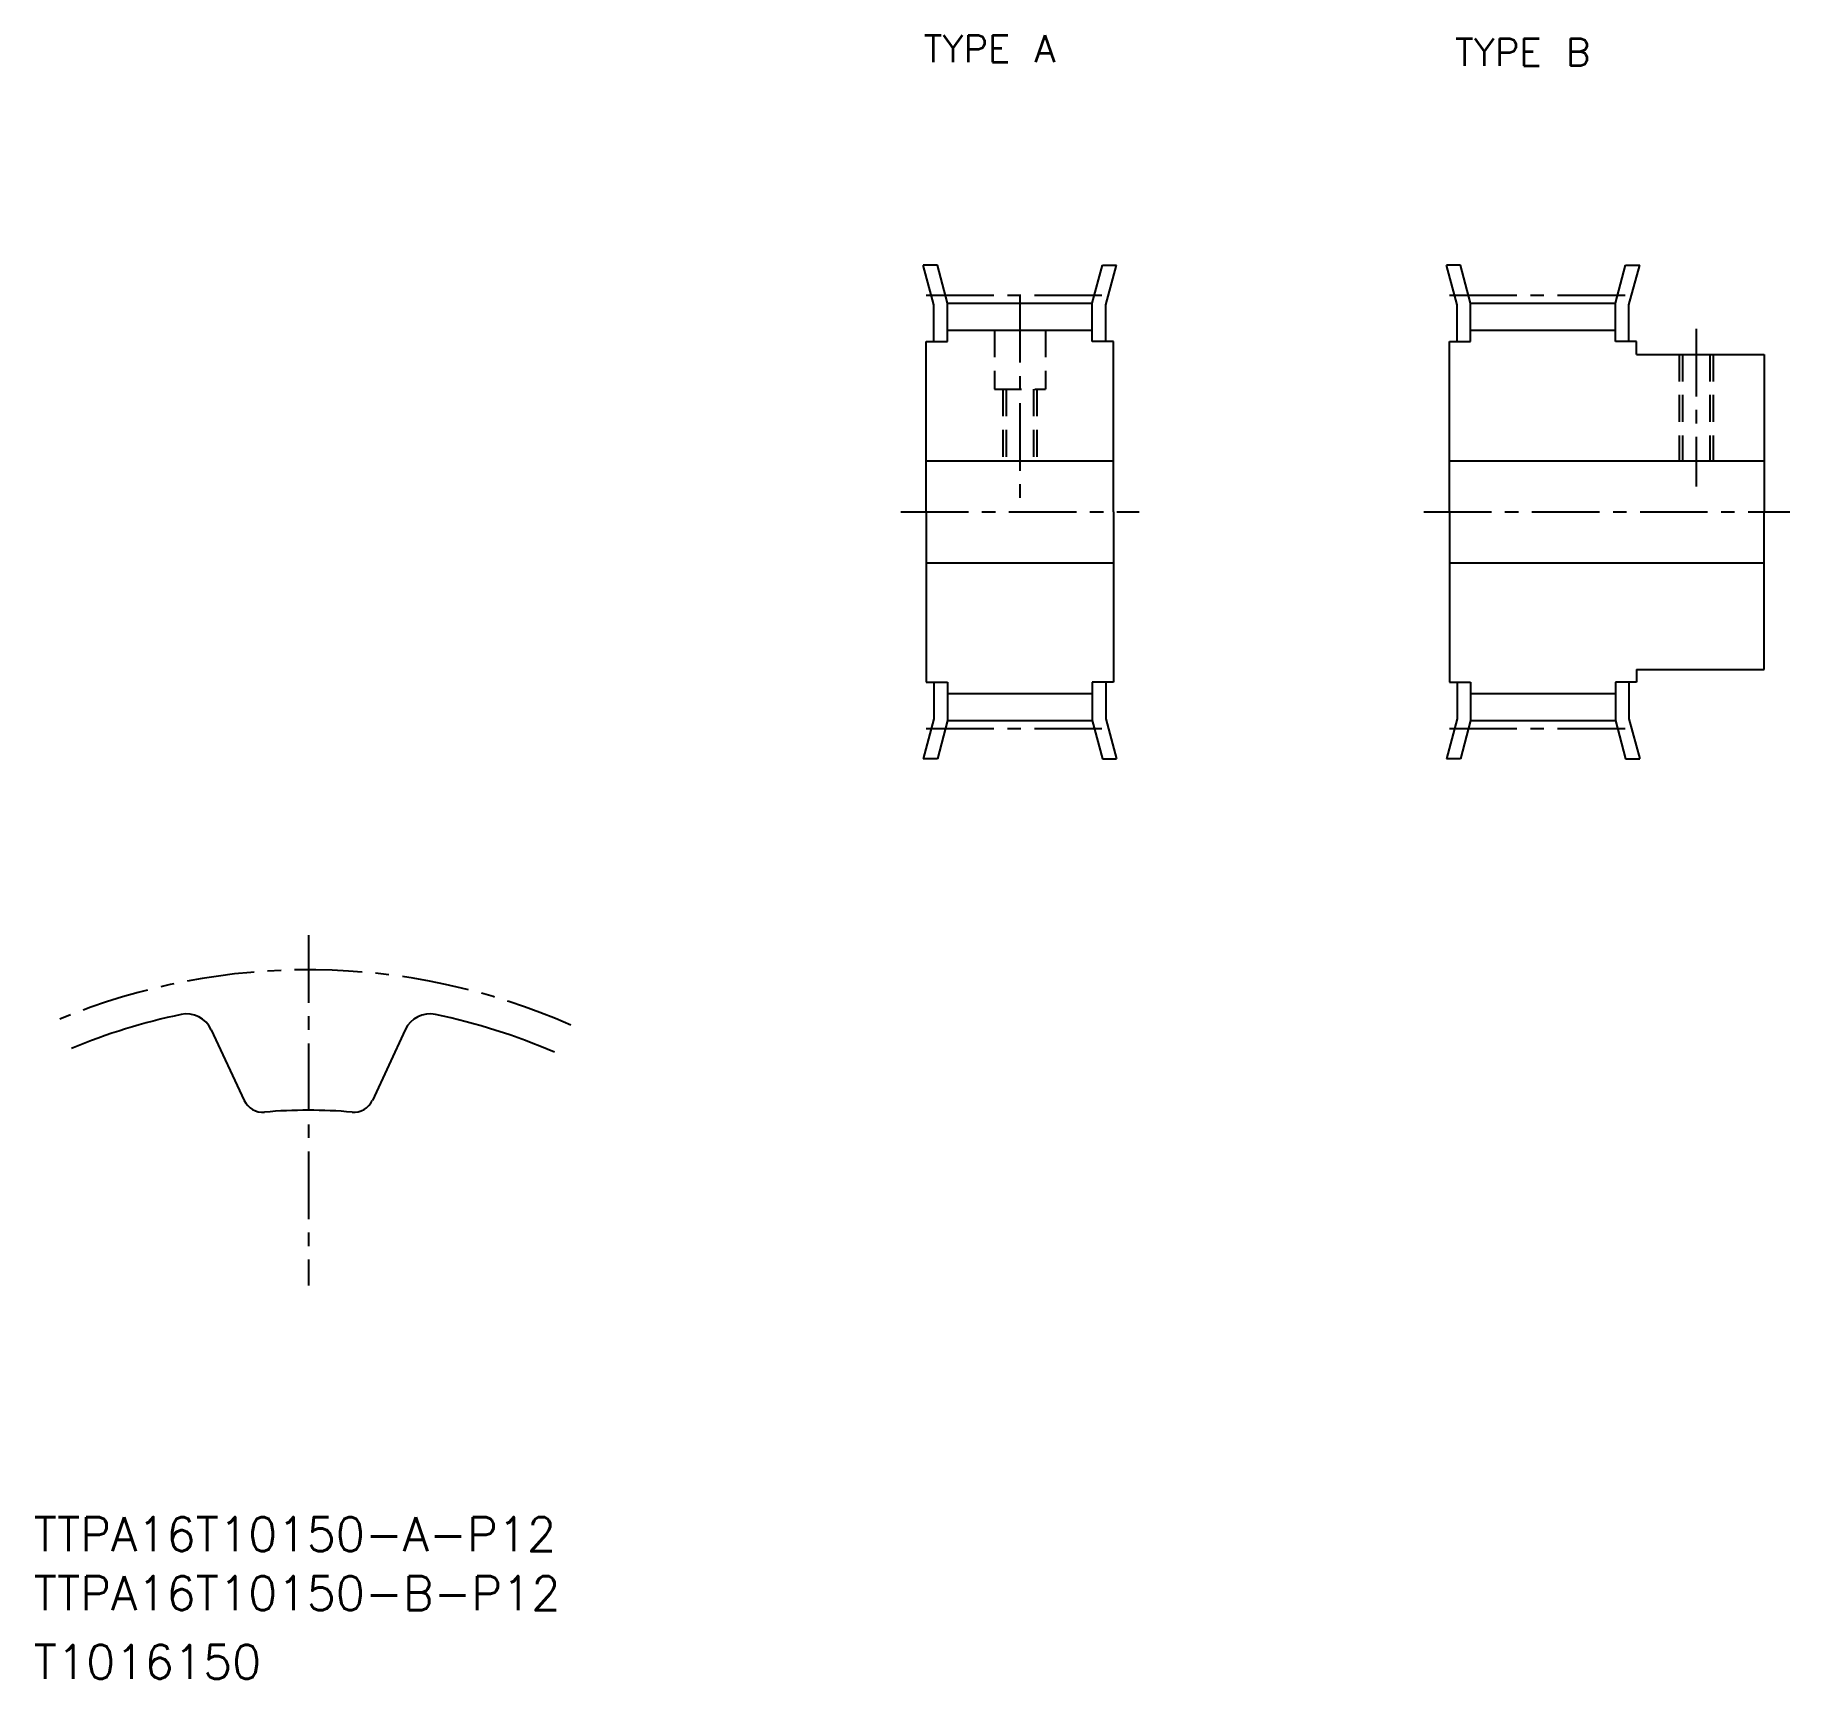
# Model space of a CAD drawing. Extents: x 10 to 216, y 10 to 203.
import ezdxf

# ---------------------------------------------------------------- set-up
doc = ezdxf.new("R2010")
doc.units = 0
doc.header["$LTSCALE"] = 0.25
doc.linetypes.add('CENTER', pattern=[50.8, 31.75, -6.35, 6.35, -6.35])
doc.linetypes.add('DASHED', pattern=[19.05, 12.7, -6.35])
doc.layers.get('0').update_dxf_attribs({"linetype": 'CONTINUOUS'})
doc.layers.add('CENTER', color=1, linetype='CENTER')
doc.styles.get("Standard").update_dxf_attribs({"font": 'txt.shx'})

msp = doc.modelspace()

# ---------------------------------------------------------------- linework, layer by layer
for p, q in [((115.76, 171.4), (114.51, 176.09)), ((116.16, 176.09), (114.51, 176.09)), ((117.36, 171.62), (116.16, 176.09)), ((134.36, 171.62), (135.56, 176.09)), ((135.56, 176.09), (137.22, 176.09)), ((135.96, 171.4), (137.22, 176.09)), ((177.2, 171.4), (175.95, 176.09)), ((177.61, 176.09), (175.95, 176.09)), ((178.8, 171.62), (177.61, 176.09)), ((195.8, 171.62), (197, 176.09)), ((197, 176.09), (198.66, 176.09)), ((197.4, 171.4), (198.66, 176.09)), ((115.76, 167.09), (115.76, 171.4)), ((117.36, 167.09), (117.36, 171.62)), ((117.36, 171.62), (134.36, 171.62)), ((134.36, 167.09), (134.36, 171.62)), ((135.96, 167.09), (135.96, 171.4)), ((177.2, 167.09), (177.2, 171.4)), ((178.8, 171.62), (195.8, 171.62)), ((178.8, 167.09), (178.8, 171.62)), ((195.8, 167.09), (195.8, 171.62)), ((197.4, 167.09), (197.4, 171.4)), ((114.86, 147.09), (114.86, 167.09)), ((114.86, 167.09), (117.36, 167.09)), ((117.36, 168.42), (134.36, 168.42)), ((136.86, 167.09), (134.36, 167.09)), ((136.86, 147.09), (136.86, 167.09)), ((176.3, 147.09), (176.3, 167.09)), ((176.3, 167.09), (178.8, 167.09)), ((178.8, 168.42), (195.8, 168.42)), ((198.3, 167.09), (195.8, 167.09)), ((198.3, 165.59), (198.3, 167.09)), ((198.3, 165.59), (213.3, 165.59)), ((213.3, 165.59), (213.3, 147.09)), ((114.86, 153.09), (136.86, 153.09)), ((176.3, 153.09), (213.3, 153.09)), ((114.86, 147.09), (114.86, 127.09)), ((136.86, 147.09), (136.86, 127.09)), ((176.3, 147.09), (176.3, 127.09)), ((213.3, 128.59), (213.3, 147.09)), ((114.86, 141.09), (136.86, 141.09)), ((176.3, 141.09), (213.3, 141.09)), ((198.3, 128.59), (213.3, 128.59)), ((198.3, 128.59), (198.3, 127.09)), ((114.86, 127.09), (117.36, 127.09)), ((115.76, 127.09), (115.76, 122.78)), ((117.36, 127.09), (117.36, 122.57)), ((117.36, 125.77), (134.36, 125.77)), ((134.36, 127.09), (134.36, 122.57)), ((136.86, 127.09), (134.36, 127.09)), ((135.96, 127.09), (135.96, 122.78)), ((176.3, 127.09), (178.8, 127.09)), ((177.2, 127.09), (177.2, 122.78)), ((178.8, 127.09), (178.8, 122.57)), ((178.8, 125.77), (195.8, 125.77)), ((195.8, 127.09), (195.8, 122.57)), ((198.3, 127.09), (195.8, 127.09)), ((197.4, 127.09), (197.4, 122.78)), ((115.76, 122.78), (114.51, 118.09)), ((117.36, 122.57), (116.16, 118.09)), ((117.36, 122.57), (134.36, 122.57)), ((134.36, 122.57), (135.56, 118.09)), ((135.96, 122.78), (137.22, 118.09)), ((177.2, 122.78), (175.95, 118.09)), ((178.8, 122.57), (177.61, 118.09)), ((178.8, 122.57), (195.8, 122.57)), ((195.8, 122.57), (197, 118.09)), ((197.4, 122.78), (198.66, 118.09)), ((116.16, 118.09), (114.51, 118.09)), ((135.56, 118.09), (137.22, 118.09)), ((177.61, 118.09), (175.95, 118.09)), ((197, 118.09), (198.66, 118.09)), ((30.87, 86.26), (34.75, 77.95)), ((53.66, 86.26), (49.79, 77.95))]:
    msp.add_line(p, q)
at = {"color": 3, "linetype": 'DASHED'}
for p, q in [((122.86, 168.42), (122.86, 161.49)), ((128.86, 168.42), (128.86, 161.49)), ((203.3, 165.59), (203.3, 153.09)), ((203.7, 165.59), (203.7, 153.09)), ((206.9, 165.59), (206.9, 153.09)), ((207.3, 165.59), (207.3, 153.09)), ((122.86, 161.49), (128.86, 161.49)), ((123.86, 161.49), (123.86, 153.09)), ((124.26, 161.49), (124.26, 153.09)), ((127.46, 161.49), (127.46, 153.09)), ((127.86, 161.49), (127.86, 153.09))]:
    msp.add_line(p, q, dxfattribs=at)
for centre, radius, start, end in [((42.27, 16.9), 72.7, 101.8695, 112.4966), ((27.97, 84.91), 3.2, 25, 101.8695), ((56.56, 84.91), 3.2, 78.1305, 155), ((42.27, 16.9), 72.7, 66.577, 78.1305), ((36.92, 78.97), 2.4, 205, 274.9213), ((42.27, 16.9), 59.9, 85.0787, 94.9213), ((47.61, 78.97), 2.4, 265.0787, 335)]:
    msp.add_arc(centre, radius, start, end)
at = {"layer": 'CENTER'}
for p, q in [((114.86, 172.56), (136.86, 172.56)), ((125.86, 172.56), (125.86, 147.09)), ((176.3, 172.56), (198.3, 172.56)), ((205.3, 168.59), (205.3, 150.09)), ((111.86, 147.09), (139.86, 147.09)), ((173.3, 147.09), (216.3, 147.09)), ((114.86, 121.63), (136.86, 121.63)), ((176.3, 121.63), (198.3, 121.63))]:
    msp.add_line(p, q, dxfattribs=at)
at = {"layer": 'CENTER', "color": 1, "linetype": 'CENTER'}
msp.add_line((42.27, 97.36), (42.27, 56.23), dxfattribs=at)
msp.add_arc((42.27, 16.9), 76.4, 66.2136, 112.4493, dxfattribs=at)

# ---------------------------------------------------------------- texts
for s, height, p in [('TYPE A', 3.2, (114.56, 199.9)), ('TYPE B', 3.2, (176.97, 199.48)), ('TTPA16T10150-A-P12', 4, (10, 25)), ('TTPA16T10150-B-P12', 4, (10, 18.07)), ('T1016150', 4, (10, 10))]:
    msp.add_text(s, height=height).set_placement(p)

doc.saveas('drawing.dxf')
